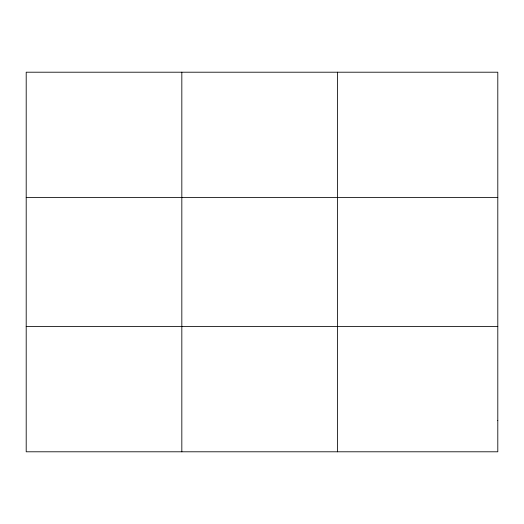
<?xml version="1.0" encoding="UTF-8"?>
<svg xmlns="http://www.w3.org/2000/svg" width="524" height="524" viewBox="0 0 524 524"><rect width="100%" height="100%" fill="white"/><g stroke="black" fill="none" stroke-linecap="round" stroke-linejoin="round"><path stroke-width="0.79" d="M181.828 451.793L181.828 72.207M337.456 451.793L337.456 72.207M26.2 197.469L497.8 197.469M26.2 326.531L497.8 326.531M497.8 420.477L497.8 451.793L26.2 451.793L26.2 72.207L497.8 72.207L497.8 420.477"/></g></svg>
